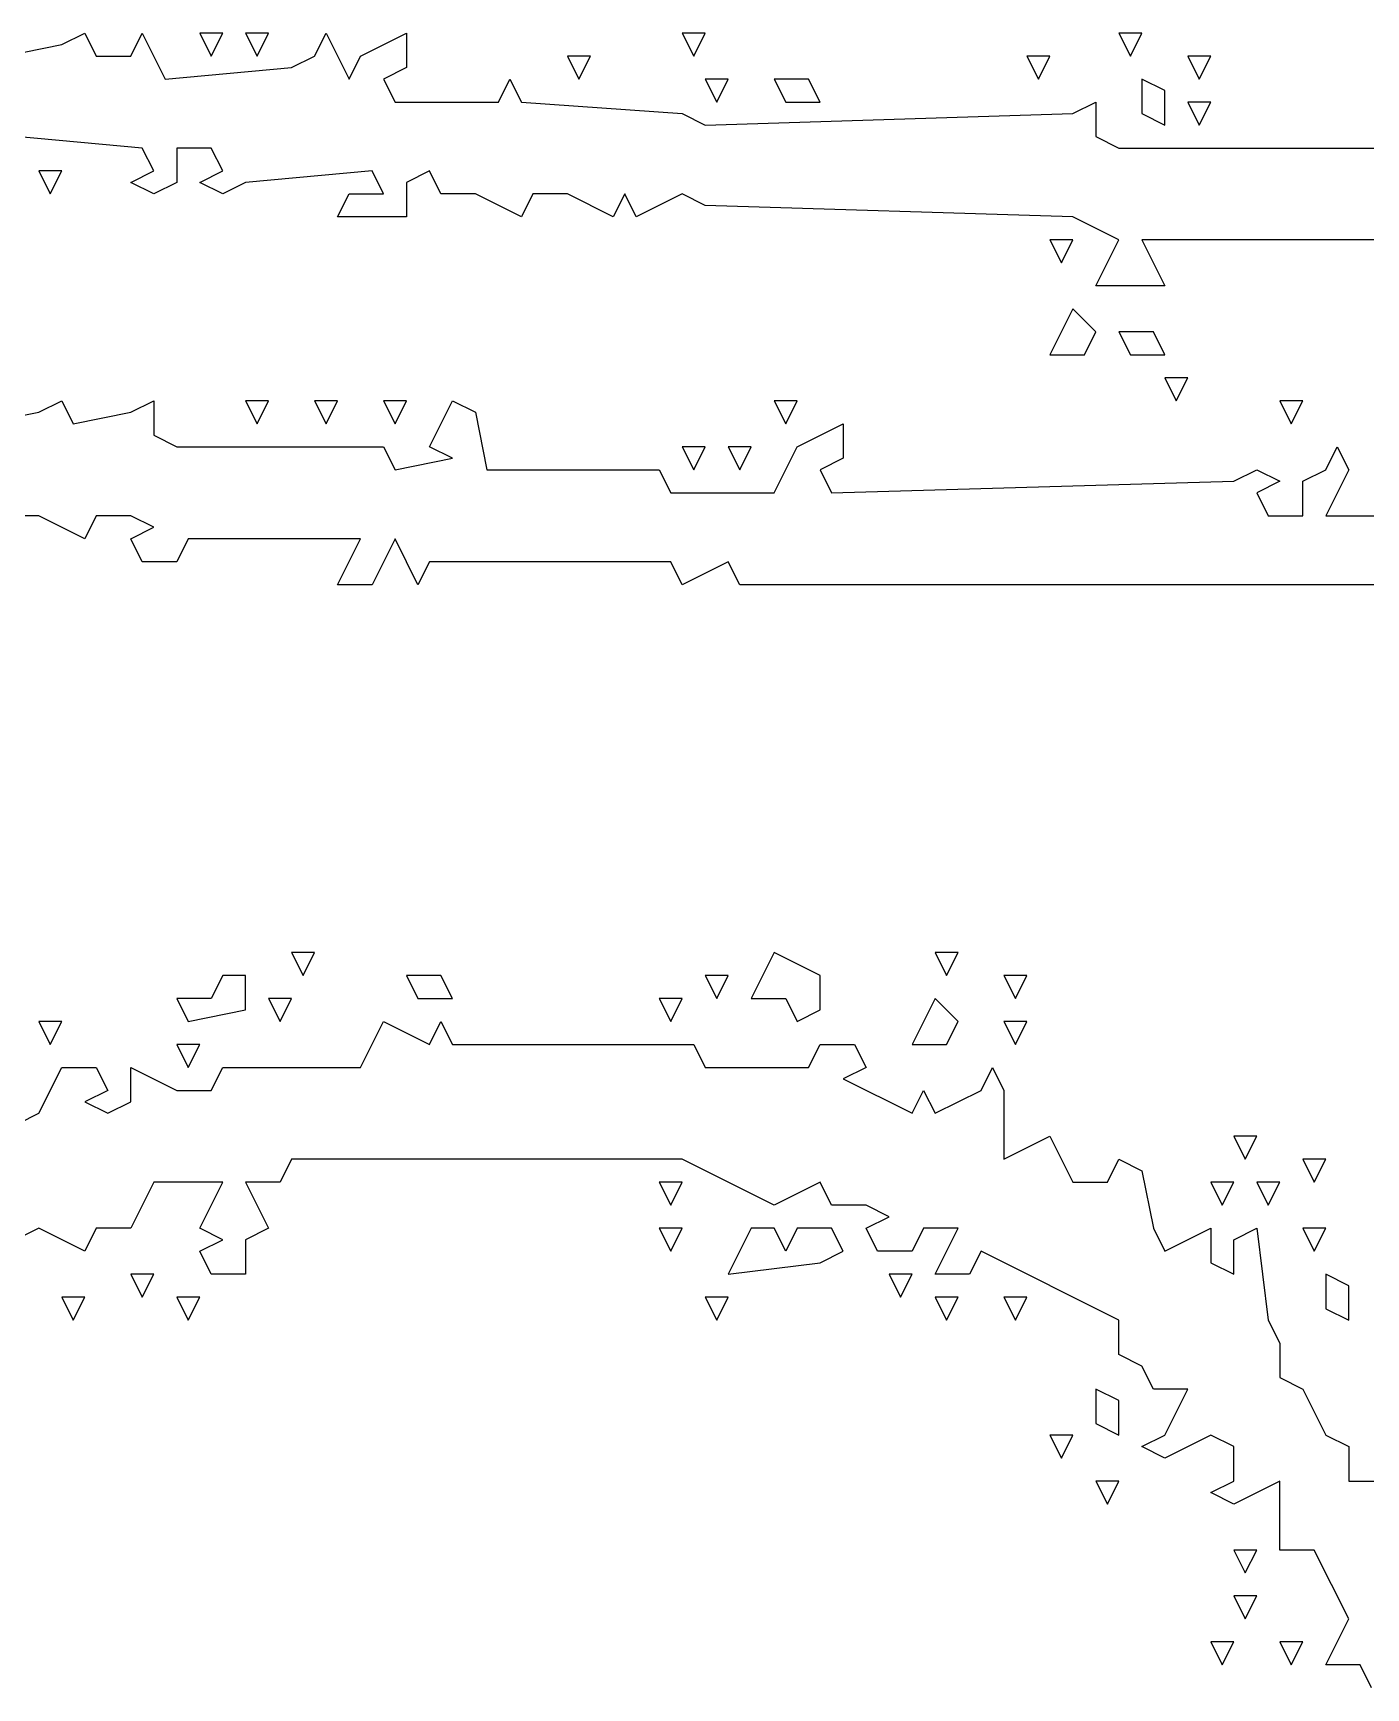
# Model space of a CAD drawing. Extents: x 2 to 124, y 0 to 170.
# Drawn here: x 42.38 to 51.72, y 38.64 to 50.23 of the extents above; entities that cross this region are included whole.
import ezdxf

# ---------------------------------------------------------------- set-up
doc = ezdxf.new("R2010")
doc.units = 0
doc.layers.add('Layer0', color=7, linetype='Continuous')

msp = doc.modelspace()

# ---------------------------------------------------------------- linework, layer by layer
at = {"layer": 'Layer0', "color": 5, "linetype": 'CONTINUOUS'}
for p, q in [((42.58049, 50.14678, 0.1), (42.74148, 50.22727, 0.1)), ((42.74148, 50.22727, 0.1), (42.82197, 50.06629, 0.1)), ((43.06345, 50.06629, 0.1), (43.14394, 50.22727, 0.1)), ((43.14394, 50.22727, 0.1), (43.30492, 49.9053, 0.1)), ((43.5464, 50.22727, 0.1), (43.62689, 50.06629, 0.1)), ((43.70739, 50.22727, 0.1), (43.5464, 50.22727, 0.1)), ((43.62689, 50.06629, 0.1), (43.70739, 50.22727, 0.1)), ((43.86837, 50.22727, 0.1), (43.94886, 50.06629, 0.1)), ((44.02936, 50.22727, 0.1), (43.86837, 50.22727, 0.1)), ((43.94886, 50.06629, 0.1), (44.02936, 50.22727, 0.1)), ((44.35133, 50.06629, 0.1), (44.43182, 50.22727, 0.1)), ((44.43182, 50.22727, 0.1), (44.5928, 49.9053, 0.1)), ((44.6733, 50.06629, 0.1), (44.99527, 50.22727, 0.1)), ((44.99527, 50.22727, 0.1), (44.99527, 49.9858, 0.1)), ((46.92708, 50.22727, 0.1), (47.00758, 50.06629, 0.1)), ((47.08807, 50.22727, 0.1), (46.92708, 50.22727, 0.1)), ((47.00758, 50.06629, 0.1), (47.08807, 50.22727, 0.1)), ((49.9858, 50.22727, 0.1), (50.06629, 50.06629, 0.1)), ((50.14678, 50.22727, 0.1), (49.9858, 50.22727, 0.1)), ((50.06629, 50.06629, 0.1), (50.14678, 50.22727, 0.1)), ((42.17803, 50.06629, 0.1), (42.58049, 50.14678, 0.1)), ((42.82197, 50.06629, 0.1), (43.06345, 50.06629, 0.1)), ((43.30492, 49.9053, 0.1), (44.19034, 49.9858, 0.1)), ((44.19034, 49.9858, 0.1), (44.35133, 50.06629, 0.1)), ((44.5928, 49.9053, 0.1), (44.6733, 50.06629, 0.1)), ((44.99527, 49.9858, 0.1), (44.83428, 49.9053, 0.1)), ((46.12216, 50.06629, 0.1), (46.20265, 49.9053, 0.1)), ((46.28314, 50.06629, 0.1), (46.12216, 50.06629, 0.1)), ((46.20265, 49.9053, 0.1), (46.28314, 50.06629, 0.1)), ((49.34186, 50.06629, 0.1), (49.42235, 49.9053, 0.1)), ((49.50284, 50.06629, 0.1), (49.34186, 50.06629, 0.1)), ((49.42235, 49.9053, 0.1), (49.50284, 50.06629, 0.1)), ((50.46875, 50.06629, 0.1), (50.54924, 49.9053, 0.1)), ((50.62973, 50.06629, 0.1), (50.46875, 50.06629, 0.1)), ((50.54924, 49.9053, 0.1), (50.62973, 50.06629, 0.1)), ((44.83428, 49.9053, 0.1), (44.91477, 49.74432, 0.1)), ((45.6392, 49.74432, 0.1), (45.7197, 49.9053, 0.1)), ((45.7197, 49.9053, 0.1), (45.80019, 49.74432, 0.1)), ((47.08807, 49.9053, 0.1), (47.16856, 49.74432, 0.1)), ((47.24905, 49.9053, 0.1), (47.08807, 49.9053, 0.1)), ((47.16856, 49.74432, 0.1), (47.24905, 49.9053, 0.1)), ((47.57102, 49.9053, 0.1), (47.65152, 49.74432, 0.1)), ((47.8125, 49.9053, 0.1), (47.57102, 49.9053, 0.1)), ((47.89299, 49.74432, 0.1), (47.8125, 49.9053, 0.1)), ((50.14678, 49.9053, 0.1), (50.14678, 49.66383, 0.1)), ((50.30777, 49.82481, 0.1), (50.14678, 49.9053, 0.1)), ((44.91477, 49.74432, 0.1), (45.6392, 49.74432, 0.1)), ((45.80019, 49.74432, 0.1), (46.92708, 49.66383, 0.1)), ((47.65152, 49.74432, 0.1), (47.89299, 49.74432, 0.1)), ((49.66383, 49.66383, 0.1), (49.82481, 49.74432, 0.1)), ((49.82481, 49.74432, 0.1), (49.82481, 49.50284, 0.1)), ((50.30777, 49.58333, 0.1), (50.30777, 49.82481, 0.1)), ((50.46875, 49.74432, 0.1), (50.54924, 49.58333, 0.1)), ((50.62973, 49.74432, 0.1), (50.46875, 49.74432, 0.1)), ((50.54924, 49.58333, 0.1), (50.62973, 49.74432, 0.1)), ((46.92708, 49.66383, 0.1), (47.08807, 49.58333, 0.1)), ((47.08807, 49.58333, 0.1), (49.66383, 49.66383, 0.1)), ((50.14678, 49.66383, 0.1), (50.30777, 49.58333, 0.1)), ((43.14394, 49.42235, 0.1), (42.25852, 49.50284, 0.1)), ((49.82481, 49.50284, 0.1), (49.9858, 49.42235, 0.1)), ((43.22443, 49.26136, 0.1), (43.14394, 49.42235, 0.1)), ((43.62689, 49.42235, 0.1), (43.38542, 49.42235, 0.1)), ((43.38542, 49.42235, 0.1), (43.38542, 49.18087, 0.1)), ((43.70739, 49.26136, 0.1), (43.62689, 49.42235, 0.1)), ((49.9858, 49.42235, 0.1), (57.23011, 49.42235, 0.1)), ((42.41951, 49.26136, 0.1), (42.5, 49.10038, 0.1)), ((42.58049, 49.26136, 0.1), (42.41951, 49.26136, 0.1)), ((42.5, 49.10038, 0.1), (42.58049, 49.26136, 0.1)), ((43.06345, 49.18087, 0.1), (43.22443, 49.26136, 0.1)), ((43.22443, 49.10038, 0.1), (43.06345, 49.18087, 0.1)), ((43.38542, 49.18087, 0.1), (43.22443, 49.10038, 0.1)), ((43.5464, 49.18087, 0.1), (43.70739, 49.26136, 0.1)), ((43.70739, 49.10038, 0.1), (43.5464, 49.18087, 0.1)), ((43.86837, 49.18087, 0.1), (43.70739, 49.10038, 0.1)), ((44.75379, 49.26136, 0.1), (43.86837, 49.18087, 0.1)), ((44.83428, 49.10038, 0.1), (44.75379, 49.26136, 0.1)), ((45.15625, 49.26136, 0.1), (44.99527, 49.18087, 0.1)), ((44.99527, 49.18087, 0.1), (44.99527, 48.93939, 0.1)), ((45.23674, 49.10038, 0.1), (45.15625, 49.26136, 0.1)), ((44.51231, 48.93939, 0.1), (44.5928, 49.10038, 0.1)), ((44.5928, 49.10038, 0.1), (44.83428, 49.10038, 0.1)), ((45.47822, 49.10038, 0.1), (45.23674, 49.10038, 0.1)), ((45.80019, 48.93939, 0.1), (45.47822, 49.10038, 0.1)), ((45.88068, 49.10038, 0.1), (45.80019, 48.93939, 0.1)), ((46.12216, 49.10038, 0.1), (45.88068, 49.10038, 0.1)), ((46.44413, 48.93939, 0.1), (46.12216, 49.10038, 0.1)), ((46.52462, 49.10038, 0.1), (46.44413, 48.93939, 0.1)), ((46.60511, 48.93939, 0.1), (46.52462, 49.10038, 0.1)), ((46.92708, 49.10038, 0.1), (46.60511, 48.93939, 0.1)), ((47.08807, 49.01989, 0.1), (46.92708, 49.10038, 0.1)), ((44.99527, 48.93939, 0.1), (44.51231, 48.93939, 0.1)), ((49.66383, 48.93939, 0.1), (47.08807, 49.01989, 0.1)), ((49.9858, 48.77841, 0.1), (49.66383, 48.93939, 0.1)), ((49.50284, 48.77841, 0.1), (49.58333, 48.61742, 0.1)), ((49.66383, 48.77841, 0.1), (49.50284, 48.77841, 0.1)), ((49.58333, 48.61742, 0.1), (49.66383, 48.77841, 0.1)), ((49.82481, 48.45644, 0.1), (49.9858, 48.77841, 0.1)), ((56.90814, 48.77841, 0.1), (50.14678, 48.77841, 0.1)), ((50.14678, 48.77841, 0.1), (50.30777, 48.45644, 0.1)), ((50.30777, 48.45644, 0.1), (49.82481, 48.45644, 0.1)), ((49.66383, 48.29545, 0.1), (49.50284, 47.97348, 0.1)), ((49.82481, 48.13447, 0.1), (49.66383, 48.29545, 0.1)), ((49.74432, 47.97348, 0.1), (49.82481, 48.13447, 0.1)), ((49.9858, 48.13447, 0.1), (50.06629, 47.97348, 0.1)), ((50.22727, 48.13447, 0.1), (49.9858, 48.13447, 0.1)), ((50.30777, 47.97348, 0.1), (50.22727, 48.13447, 0.1)), ((49.50284, 47.97348, 0.1), (49.74432, 47.97348, 0.1)), ((50.06629, 47.97348, 0.1), (50.30777, 47.97348, 0.1)), ((50.30777, 47.8125, 0.1), (50.38826, 47.65152, 0.1)), ((50.46875, 47.8125, 0.1), (50.30777, 47.8125, 0.1)), ((50.38826, 47.65152, 0.1), (50.46875, 47.8125, 0.1)), ((42.41951, 47.57102, 0.1), (42.58049, 47.65152, 0.1)), ((42.58049, 47.65152, 0.1), (42.66098, 47.49053, 0.1)), ((43.06345, 47.57102, 0.1), (43.22443, 47.65152, 0.1)), ((43.22443, 47.65152, 0.1), (43.22443, 47.41004, 0.1)), ((43.86837, 47.65152, 0.1), (43.94886, 47.49053, 0.1)), ((44.02936, 47.65152, 0.1), (43.86837, 47.65152, 0.1)), ((43.94886, 47.49053, 0.1), (44.02936, 47.65152, 0.1)), ((44.35133, 47.65152, 0.1), (44.43182, 47.49053, 0.1)), ((44.51231, 47.65152, 0.1), (44.35133, 47.65152, 0.1)), ((44.43182, 47.49053, 0.1), (44.51231, 47.65152, 0.1)), ((44.83428, 47.65152, 0.1), (44.91477, 47.49053, 0.1)), ((44.99527, 47.65152, 0.1), (44.83428, 47.65152, 0.1)), ((44.91477, 47.49053, 0.1), (44.99527, 47.65152, 0.1)), ((45.15625, 47.32955, 0.1), (45.31723, 47.65152, 0.1)), ((45.31723, 47.65152, 0.1), (45.47822, 47.57102, 0.1)), ((47.57102, 47.65152, 0.1), (47.65152, 47.49053, 0.1)), ((47.73201, 47.65152, 0.1), (47.57102, 47.65152, 0.1)), ((47.65152, 47.49053, 0.1), (47.73201, 47.65152, 0.1)), ((51.11269, 47.65152, 0.1), (51.19318, 47.49053, 0.1)), ((51.27367, 47.65152, 0.1), (51.11269, 47.65152, 0.1)), ((51.19318, 47.49053, 0.1), (51.27367, 47.65152, 0.1)), ((42.01705, 47.49053, 0.1), (42.41951, 47.57102, 0.1)), ((42.66098, 47.49053, 0.1), (43.06345, 47.57102, 0.1)), ((45.47822, 47.57102, 0.1), (45.55871, 47.16856, 0.1)), ((43.22443, 47.41004, 0.1), (43.38542, 47.32955, 0.1)), ((47.73201, 47.32955, 0.1), (48.05398, 47.49053, 0.1)), ((48.05398, 47.49053, 0.1), (48.05398, 47.24905, 0.1)), ((43.38542, 47.32955, 0.1), (44.83428, 47.32955, 0.1)), ((44.83428, 47.32955, 0.1), (44.91477, 47.16856, 0.1)), ((45.31723, 47.24905, 0.1), (45.15625, 47.32955, 0.1)), ((46.92708, 47.32955, 0.1), (47.00758, 47.16856, 0.1)), ((47.08807, 47.32955, 0.1), (46.92708, 47.32955, 0.1)), ((47.00758, 47.16856, 0.1), (47.08807, 47.32955, 0.1)), ((47.24905, 47.32955, 0.1), (47.32955, 47.16856, 0.1)), ((47.41004, 47.32955, 0.1), (47.24905, 47.32955, 0.1)), ((47.32955, 47.16856, 0.1), (47.41004, 47.32955, 0.1)), ((47.57102, 47.00758, 0.1), (47.73201, 47.32955, 0.1)), ((51.43466, 47.16856, 0.1), (51.51515, 47.32955, 0.1)), ((51.51515, 47.32955, 0.1), (51.59564, 47.16856, 0.1)), ((44.91477, 47.16856, 0.1), (45.31723, 47.24905, 0.1)), ((48.05398, 47.24905, 0.1), (47.89299, 47.16856, 0.1)), ((45.55871, 47.16856, 0.1), (46.7661, 47.16856, 0.1)), ((46.7661, 47.16856, 0.1), (46.84659, 47.00758, 0.1)), ((47.89299, 47.16856, 0.1), (47.97348, 47.00758, 0.1)), ((47.97348, 47.00758, 0.1), (50.79072, 47.08807, 0.1)), ((50.79072, 47.08807, 0.1), (50.9517, 47.16856, 0.1)), ((50.9517, 47.16856, 0.1), (51.11269, 47.08807, 0.1)), ((51.11269, 47.08807, 0.1), (50.9517, 47.00758, 0.1)), ((51.27367, 47.08807, 0.1), (51.43466, 47.16856, 0.1)), ((51.27367, 46.84659, 0.1), (51.27367, 47.08807, 0.1)), ((51.59564, 47.16856, 0.1), (51.43466, 46.84659, 0.1)), ((46.84659, 47.00758, 0.1), (47.57102, 47.00758, 0.1)), ((50.9517, 47.00758, 0.1), (51.0322, 46.84659, 0.1)), ((42.41951, 46.84659, 0.1), (42.17803, 46.84659, 0.1)), ((42.74148, 46.68561, 0.1), (42.41951, 46.84659, 0.1)), ((42.82197, 46.84659, 0.1), (42.74148, 46.68561, 0.1)), ((43.06345, 46.84659, 0.1), (42.82197, 46.84659, 0.1)), ((43.22443, 46.7661, 0.1), (43.06345, 46.84659, 0.1)), ((51.0322, 46.84659, 0.1), (51.27367, 46.84659, 0.1)), ((51.43466, 46.84659, 0.1), (51.91761, 46.84659, 0.1)), ((43.06345, 46.68561, 0.1), (43.22443, 46.7661, 0.1)), ((43.14394, 46.52462, 0.1), (43.06345, 46.68561, 0.1)), ((43.46591, 46.68561, 0.1), (43.38542, 46.52462, 0.1)), ((44.6733, 46.68561, 0.1), (43.46591, 46.68561, 0.1)), ((44.51231, 46.36364, 0.1), (44.6733, 46.68561, 0.1)), ((44.91477, 46.68561, 0.1), (44.75379, 46.36364, 0.1)), ((45.07576, 46.36364, 0.1), (44.91477, 46.68561, 0.1)), ((43.38542, 46.52462, 0.1), (43.14394, 46.52462, 0.1)), ((45.15625, 46.52462, 0.1), (45.07576, 46.36364, 0.1)), ((46.84659, 46.52462, 0.1), (45.15625, 46.52462, 0.1)), ((46.92708, 46.36364, 0.1), (46.84659, 46.52462, 0.1)), ((47.24905, 46.52462, 0.1), (46.92708, 46.36364, 0.1)), ((47.32955, 46.36364, 0.1), (47.24905, 46.52462, 0.1)), ((44.75379, 46.36364, 0.1), (44.51231, 46.36364, 0.1)), ((51.91761, 46.36364, 0.1), (47.32955, 46.36364, 0.1)), ((44.19034, 43.78788, 0.1), (44.27083, 43.62689, 0.1)), ((44.35133, 43.78788, 0.1), (44.19034, 43.78788, 0.1)), ((44.27083, 43.62689, 0.1), (44.35133, 43.78788, 0.1)), ((47.57102, 43.78788, 0.1), (47.41004, 43.46591, 0.1)), ((47.89299, 43.62689, 0.1), (47.57102, 43.78788, 0.1)), ((48.69792, 43.78788, 0.1), (48.77841, 43.62689, 0.1)), ((48.8589, 43.78788, 0.1), (48.69792, 43.78788, 0.1)), ((48.77841, 43.62689, 0.1), (48.8589, 43.78788, 0.1)), ((43.70739, 43.62689, 0.1), (43.62689, 43.46591, 0.1)), ((43.86837, 43.62689, 0.1), (43.70739, 43.62689, 0.1)), ((43.86837, 43.38542, 0.1), (43.86837, 43.62689, 0.1)), ((44.99527, 43.62689, 0.1), (45.07576, 43.46591, 0.1)), ((45.23674, 43.62689, 0.1), (44.99527, 43.62689, 0.1)), ((45.31723, 43.46591, 0.1), (45.23674, 43.62689, 0.1)), ((47.08807, 43.62689, 0.1), (47.16856, 43.46591, 0.1)), ((47.24905, 43.62689, 0.1), (47.08807, 43.62689, 0.1)), ((47.16856, 43.46591, 0.1), (47.24905, 43.62689, 0.1)), ((47.89299, 43.38542, 0.1), (47.89299, 43.62689, 0.1)), ((49.18087, 43.62689, 0.1), (49.26136, 43.46591, 0.1)), ((49.34186, 43.62689, 0.1), (49.18087, 43.62689, 0.1)), ((49.26136, 43.46591, 0.1), (49.34186, 43.62689, 0.1)), ((43.62689, 43.46591, 0.1), (43.38542, 43.46591, 0.1)), ((43.38542, 43.46591, 0.1), (43.46591, 43.30492, 0.1)), ((43.46591, 43.30492, 0.1), (43.86837, 43.38542, 0.1)), ((44.02936, 43.46591, 0.1), (44.10985, 43.30492, 0.1)), ((44.19034, 43.46591, 0.1), (44.02936, 43.46591, 0.1)), ((44.10985, 43.30492, 0.1), (44.19034, 43.46591, 0.1)), ((45.07576, 43.46591, 0.1), (45.31723, 43.46591, 0.1)), ((46.7661, 43.46591, 0.1), (46.84659, 43.30492, 0.1)), ((46.92708, 43.46591, 0.1), (46.7661, 43.46591, 0.1)), ((46.84659, 43.30492, 0.1), (46.92708, 43.46591, 0.1)), ((47.41004, 43.46591, 0.1), (47.65152, 43.46591, 0.1)), ((47.65152, 43.46591, 0.1), (47.73201, 43.30492, 0.1)), ((47.73201, 43.30492, 0.1), (47.89299, 43.38542, 0.1)), ((48.69792, 43.46591, 0.1), (48.53693, 43.14394, 0.1)), ((48.8589, 43.30492, 0.1), (48.69792, 43.46591, 0.1)), ((42.41951, 43.30492, 0.1), (42.5, 43.14394, 0.1)), ((42.58049, 43.30492, 0.1), (42.41951, 43.30492, 0.1)), ((42.5, 43.14394, 0.1), (42.58049, 43.30492, 0.1)), ((44.6733, 42.98295, 0.1), (44.83428, 43.30492, 0.1)), ((44.83428, 43.30492, 0.1), (45.15625, 43.14394, 0.1)), ((45.15625, 43.14394, 0.1), (45.23674, 43.30492, 0.1)), ((45.23674, 43.30492, 0.1), (45.31723, 43.14394, 0.1)), ((48.77841, 43.14394, 0.1), (48.8589, 43.30492, 0.1)), ((49.18087, 43.30492, 0.1), (49.26136, 43.14394, 0.1)), ((49.34186, 43.30492, 0.1), (49.18087, 43.30492, 0.1)), ((49.26136, 43.14394, 0.1), (49.34186, 43.30492, 0.1)), ((43.38542, 43.14394, 0.1), (43.46591, 42.98295, 0.1)), ((43.5464, 43.14394, 0.1), (43.38542, 43.14394, 0.1)), ((43.46591, 42.98295, 0.1), (43.5464, 43.14394, 0.1)), ((45.31723, 43.14394, 0.1), (47.00758, 43.14394, 0.1)), ((47.00758, 43.14394, 0.1), (47.08807, 42.98295, 0.1)), ((47.8125, 42.98295, 0.1), (47.89299, 43.14394, 0.1)), ((47.89299, 43.14394, 0.1), (48.13447, 43.14394, 0.1)), ((48.13447, 43.14394, 0.1), (48.21496, 42.98295, 0.1)), ((48.53693, 43.14394, 0.1), (48.77841, 43.14394, 0.1)), ((42.41951, 42.66098, 0.1), (42.58049, 42.98295, 0.1)), ((42.58049, 42.98295, 0.1), (42.82197, 42.98295, 0.1)), ((42.82197, 42.98295, 0.1), (42.90246, 42.82197, 0.1)), ((43.06345, 42.74148, 0.1), (43.06345, 42.98295, 0.1)), ((43.06345, 42.98295, 0.1), (43.38542, 42.82197, 0.1)), ((43.62689, 42.82197, 0.1), (43.70739, 42.98295, 0.1)), ((43.70739, 42.98295, 0.1), (44.6733, 42.98295, 0.1)), ((47.08807, 42.98295, 0.1), (47.8125, 42.98295, 0.1)), ((48.21496, 42.98295, 0.1), (48.05398, 42.90246, 0.1)), ((48.05398, 42.90246, 0.1), (48.53693, 42.66098, 0.1)), ((49.01989, 42.82197, 0.1), (49.10038, 42.98295, 0.1)), ((49.10038, 42.98295, 0.1), (49.18087, 42.82197, 0.1)), ((42.90246, 42.82197, 0.1), (42.74148, 42.74148, 0.1)), ((43.38542, 42.82197, 0.1), (43.62689, 42.82197, 0.1)), ((48.53693, 42.66098, 0.1), (48.61742, 42.82197, 0.1)), ((48.61742, 42.82197, 0.1), (48.69792, 42.66098, 0.1)), ((48.69792, 42.66098, 0.1), (49.01989, 42.82197, 0.1)), ((49.18087, 42.82197, 0.1), (49.18087, 42.33902, 0.1)), ((41.29261, 42.09754, 0.1), (42.41951, 42.66098, 0.1)), ((42.74148, 42.74148, 0.1), (42.90246, 42.66098, 0.1)), ((42.90246, 42.66098, 0.1), (43.06345, 42.74148, 0.1)), ((49.18087, 42.33902, 0.1), (49.50284, 42.5, 0.1)), ((49.50284, 42.5, 0.1), (49.66383, 42.17803, 0.1)), ((50.79072, 42.5, 0.1), (50.87121, 42.33902, 0.1)), ((50.9517, 42.5, 0.1), (50.79072, 42.5, 0.1)), ((50.87121, 42.33902, 0.1), (50.9517, 42.5, 0.1)), ((44.19034, 42.33902, 0.1), (44.10985, 42.17803, 0.1)), ((46.92708, 42.33902, 0.1), (44.19034, 42.33902, 0.1)), ((47.57102, 42.01705, 0.1), (46.92708, 42.33902, 0.1)), ((49.9053, 42.17803, 0.1), (49.9858, 42.33902, 0.1)), ((49.9858, 42.33902, 0.1), (50.14678, 42.25852, 0.1)), ((51.27367, 42.33902, 0.1), (51.35417, 42.17803, 0.1)), ((51.43466, 42.33902, 0.1), (51.27367, 42.33902, 0.1)), ((51.35417, 42.17803, 0.1), (51.43466, 42.33902, 0.1)), ((50.14678, 42.25852, 0.1), (50.22727, 41.85606, 0.1)), ((43.22443, 42.17803, 0.1), (43.06345, 41.85606, 0.1)), ((43.70739, 42.17803, 0.1), (43.22443, 42.17803, 0.1)), ((43.5464, 41.85606, 0.1), (43.70739, 42.17803, 0.1)), ((44.10985, 42.17803, 0.1), (43.86837, 42.17803, 0.1)), ((43.86837, 42.17803, 0.1), (44.02936, 41.85606, 0.1)), ((46.7661, 42.17803, 0.1), (46.84659, 42.01705, 0.1)), ((46.92708, 42.17803, 0.1), (46.7661, 42.17803, 0.1)), ((46.84659, 42.01705, 0.1), (46.92708, 42.17803, 0.1)), ((47.89299, 42.17803, 0.1), (47.57102, 42.01705, 0.1)), ((47.97348, 42.01705, 0.1), (47.89299, 42.17803, 0.1)), ((49.66383, 42.17803, 0.1), (49.9053, 42.17803, 0.1)), ((50.62973, 42.17803, 0.1), (50.71023, 42.01705, 0.1)), ((50.79072, 42.17803, 0.1), (50.62973, 42.17803, 0.1)), ((50.71023, 42.01705, 0.1), (50.79072, 42.17803, 0.1)), ((50.9517, 42.17803, 0.1), (51.0322, 42.01705, 0.1)), ((51.11269, 42.17803, 0.1), (50.9517, 42.17803, 0.1)), ((51.0322, 42.01705, 0.1), (51.11269, 42.17803, 0.1)), ((48.21496, 42.01705, 0.1), (47.97348, 42.01705, 0.1)), ((48.37595, 41.93655, 0.1), (48.21496, 42.01705, 0.1)), ((42.41951, 41.85606, 0.1), (42.09754, 41.69508, 0.1)), ((42.74148, 41.69508, 0.1), (42.41951, 41.85606, 0.1)), ((42.82197, 41.85606, 0.1), (42.74148, 41.69508, 0.1)), ((43.06345, 41.85606, 0.1), (42.82197, 41.85606, 0.1)), ((43.70739, 41.77557, 0.1), (43.5464, 41.85606, 0.1)), ((44.02936, 41.85606, 0.1), (43.86837, 41.77557, 0.1)), ((46.7661, 41.85606, 0.1), (46.84659, 41.69508, 0.1)), ((46.92708, 41.85606, 0.1), (46.7661, 41.85606, 0.1)), ((46.84659, 41.69508, 0.1), (46.92708, 41.85606, 0.1)), ((47.41004, 41.85606, 0.1), (47.24905, 41.53409, 0.1)), ((47.57102, 41.85606, 0.1), (47.41004, 41.85606, 0.1)), ((47.65152, 41.69508, 0.1), (47.57102, 41.85606, 0.1)), ((47.73201, 41.85606, 0.1), (47.65152, 41.69508, 0.1)), ((47.97348, 41.85606, 0.1), (47.73201, 41.85606, 0.1)), ((48.05398, 41.69508, 0.1), (47.97348, 41.85606, 0.1)), ((48.21496, 41.85606, 0.1), (48.37595, 41.93655, 0.1)), ((48.29545, 41.69508, 0.1), (48.21496, 41.85606, 0.1)), ((48.61742, 41.85606, 0.1), (48.53693, 41.69508, 0.1)), ((48.8589, 41.85606, 0.1), (48.61742, 41.85606, 0.1)), ((48.69792, 41.53409, 0.1), (48.8589, 41.85606, 0.1)), ((50.22727, 41.85606, 0.1), (50.30777, 41.69508, 0.1)), ((50.30777, 41.69508, 0.1), (50.62973, 41.85606, 0.1)), ((50.62973, 41.85606, 0.1), (50.62973, 41.61458, 0.1)), ((50.79072, 41.77557, 0.1), (50.9517, 41.85606, 0.1)), ((50.9517, 41.85606, 0.1), (51.0322, 41.21212, 0.1)), ((51.27367, 41.85606, 0.1), (51.35417, 41.69508, 0.1)), ((51.43466, 41.85606, 0.1), (51.27367, 41.85606, 0.1)), ((51.35417, 41.69508, 0.1), (51.43466, 41.85606, 0.1)), ((43.5464, 41.69508, 0.1), (43.70739, 41.77557, 0.1)), ((43.86837, 41.77557, 0.1), (43.86837, 41.53409, 0.1)), ((50.79072, 41.53409, 0.1), (50.79072, 41.77557, 0.1)), ((43.62689, 41.53409, 0.1), (43.5464, 41.69508, 0.1)), ((47.24905, 41.53409, 0.1), (47.89299, 41.61458, 0.1)), ((47.89299, 41.61458, 0.1), (48.05398, 41.69508, 0.1)), ((48.53693, 41.69508, 0.1), (48.29545, 41.69508, 0.1)), ((49.01989, 41.69508, 0.1), (48.93939, 41.53409, 0.1)), ((49.9858, 41.21212, 0.1), (49.01989, 41.69508, 0.1)), ((50.62973, 41.61458, 0.1), (50.79072, 41.53409, 0.1)), ((43.06345, 41.53409, 0.1), (43.14394, 41.37311, 0.1)), ((43.22443, 41.53409, 0.1), (43.06345, 41.53409, 0.1)), ((43.14394, 41.37311, 0.1), (43.22443, 41.53409, 0.1)), ((43.86837, 41.53409, 0.1), (43.62689, 41.53409, 0.1)), ((48.37595, 41.53409, 0.1), (48.45644, 41.37311, 0.1)), ((48.53693, 41.53409, 0.1), (48.37595, 41.53409, 0.1)), ((48.45644, 41.37311, 0.1), (48.53693, 41.53409, 0.1)), ((48.93939, 41.53409, 0.1), (48.69792, 41.53409, 0.1)), ((51.43466, 41.53409, 0.1), (51.43466, 41.29261, 0.1)), ((51.59564, 41.4536, 0.1), (51.43466, 41.53409, 0.1)), ((51.59564, 41.21212, 0.1), (51.59564, 41.4536, 0.1)), ((42.58049, 41.37311, 0.1), (42.66098, 41.21212, 0.1)), ((42.74148, 41.37311, 0.1), (42.58049, 41.37311, 0.1)), ((42.66098, 41.21212, 0.1), (42.74148, 41.37311, 0.1)), ((43.38542, 41.37311, 0.1), (43.46591, 41.21212, 0.1)), ((43.5464, 41.37311, 0.1), (43.38542, 41.37311, 0.1)), ((43.46591, 41.21212, 0.1), (43.5464, 41.37311, 0.1)), ((47.08807, 41.37311, 0.1), (47.16856, 41.21212, 0.1)), ((47.24905, 41.37311, 0.1), (47.08807, 41.37311, 0.1)), ((47.16856, 41.21212, 0.1), (47.24905, 41.37311, 0.1)), ((48.69792, 41.37311, 0.1), (48.77841, 41.21212, 0.1)), ((48.8589, 41.37311, 0.1), (48.69792, 41.37311, 0.1)), ((48.77841, 41.21212, 0.1), (48.8589, 41.37311, 0.1)), ((49.18087, 41.37311, 0.1), (49.26136, 41.21212, 0.1)), ((49.34186, 41.37311, 0.1), (49.18087, 41.37311, 0.1)), ((49.26136, 41.21212, 0.1), (49.34186, 41.37311, 0.1)), ((51.43466, 41.29261, 0.1), (51.59564, 41.21212, 0.1)), ((49.9858, 40.97064, 0.1), (49.9858, 41.21212, 0.1)), ((51.0322, 41.21212, 0.1), (51.11269, 41.05114, 0.1)), ((51.11269, 41.05114, 0.1), (51.11269, 40.80966, 0.1)), ((50.14678, 40.89015, 0.1), (49.9858, 40.97064, 0.1)), ((50.22727, 40.72917, 0.1), (50.14678, 40.89015, 0.1)), ((51.11269, 40.80966, 0.1), (51.27367, 40.72917, 0.1)), ((49.82481, 40.72917, 0.1), (49.82481, 40.48769, 0.1)), ((49.9858, 40.64867, 0.1), (49.82481, 40.72917, 0.1)), ((50.46875, 40.72917, 0.1), (50.22727, 40.72917, 0.1)), ((50.30777, 40.4072, 0.1), (50.46875, 40.72917, 0.1)), ((51.27367, 40.72917, 0.1), (51.43466, 40.4072, 0.1)), ((49.9858, 40.4072, 0.1), (49.9858, 40.64867, 0.1)), ((49.82481, 40.48769, 0.1), (49.9858, 40.4072, 0.1)), ((49.50284, 40.4072, 0.1), (49.58333, 40.24621, 0.1)), ((49.66383, 40.4072, 0.1), (49.50284, 40.4072, 0.1)), ((49.58333, 40.24621, 0.1), (49.66383, 40.4072, 0.1)), ((50.14678, 40.3267, 0.1), (50.30777, 40.4072, 0.1)), ((50.62973, 40.4072, 0.1), (50.30777, 40.24621, 0.1)), ((50.79072, 40.3267, 0.1), (50.62973, 40.4072, 0.1)), ((51.43466, 40.4072, 0.1), (51.59564, 40.3267, 0.1)), ((50.30777, 40.24621, 0.1), (50.14678, 40.3267, 0.1)), ((50.79072, 40.08523, 0.1), (50.79072, 40.3267, 0.1)), ((51.59564, 40.3267, 0.1), (51.59564, 40.08523, 0.1)), ((49.82481, 40.08523, 0.1), (49.9053, 39.92424, 0.1)), ((49.9858, 40.08523, 0.1), (49.82481, 40.08523, 0.1)), ((49.9053, 39.92424, 0.1), (49.9858, 40.08523, 0.1)), ((50.62973, 40.00473, 0.1), (50.79072, 40.08523, 0.1)), ((50.79072, 39.92424, 0.1), (50.62973, 40.00473, 0.1)), ((51.11269, 40.08523, 0.1), (50.79072, 39.92424, 0.1)), ((51.11269, 39.60227, 0.1), (51.11269, 40.08523, 0.1)), ((51.59564, 40.08523, 0.1), (51.83712, 40.08523, 0.1)), ((50.79072, 39.60227, 0.1), (50.87121, 39.44129, 0.1)), ((50.9517, 39.60227, 0.1), (50.79072, 39.60227, 0.1)), ((50.87121, 39.44129, 0.1), (50.9517, 39.60227, 0.1)), ((51.35417, 39.60227, 0.1), (51.11269, 39.60227, 0.1)), ((51.59564, 39.11932, 0.1), (51.35417, 39.60227, 0.1)), ((50.79072, 39.2803, 0.1), (50.87121, 39.11932, 0.1)), ((50.9517, 39.2803, 0.1), (50.79072, 39.2803, 0.1)), ((50.87121, 39.11932, 0.1), (50.9517, 39.2803, 0.1)), ((51.43466, 38.79735, 0.1), (51.59564, 39.11932, 0.1)), ((50.62973, 38.95833, 0.1), (50.71023, 38.79735, 0.1)), ((50.79072, 38.95833, 0.1), (50.62973, 38.95833, 0.1)), ((50.71023, 38.79735, 0.1), (50.79072, 38.95833, 0.1)), ((51.11269, 38.95833, 0.1), (51.19318, 38.79735, 0.1)), ((51.27367, 38.95833, 0.1), (51.11269, 38.95833, 0.1)), ((51.19318, 38.79735, 0.1), (51.27367, 38.95833, 0.1)), ((51.67614, 38.79735, 0.1), (51.43466, 38.79735, 0.1)), ((51.75663, 38.63636, 0.1), (51.67614, 38.79735, 0.1))]:
    msp.add_line(p, q, dxfattribs=at)

doc.saveas('drawing.dxf')
